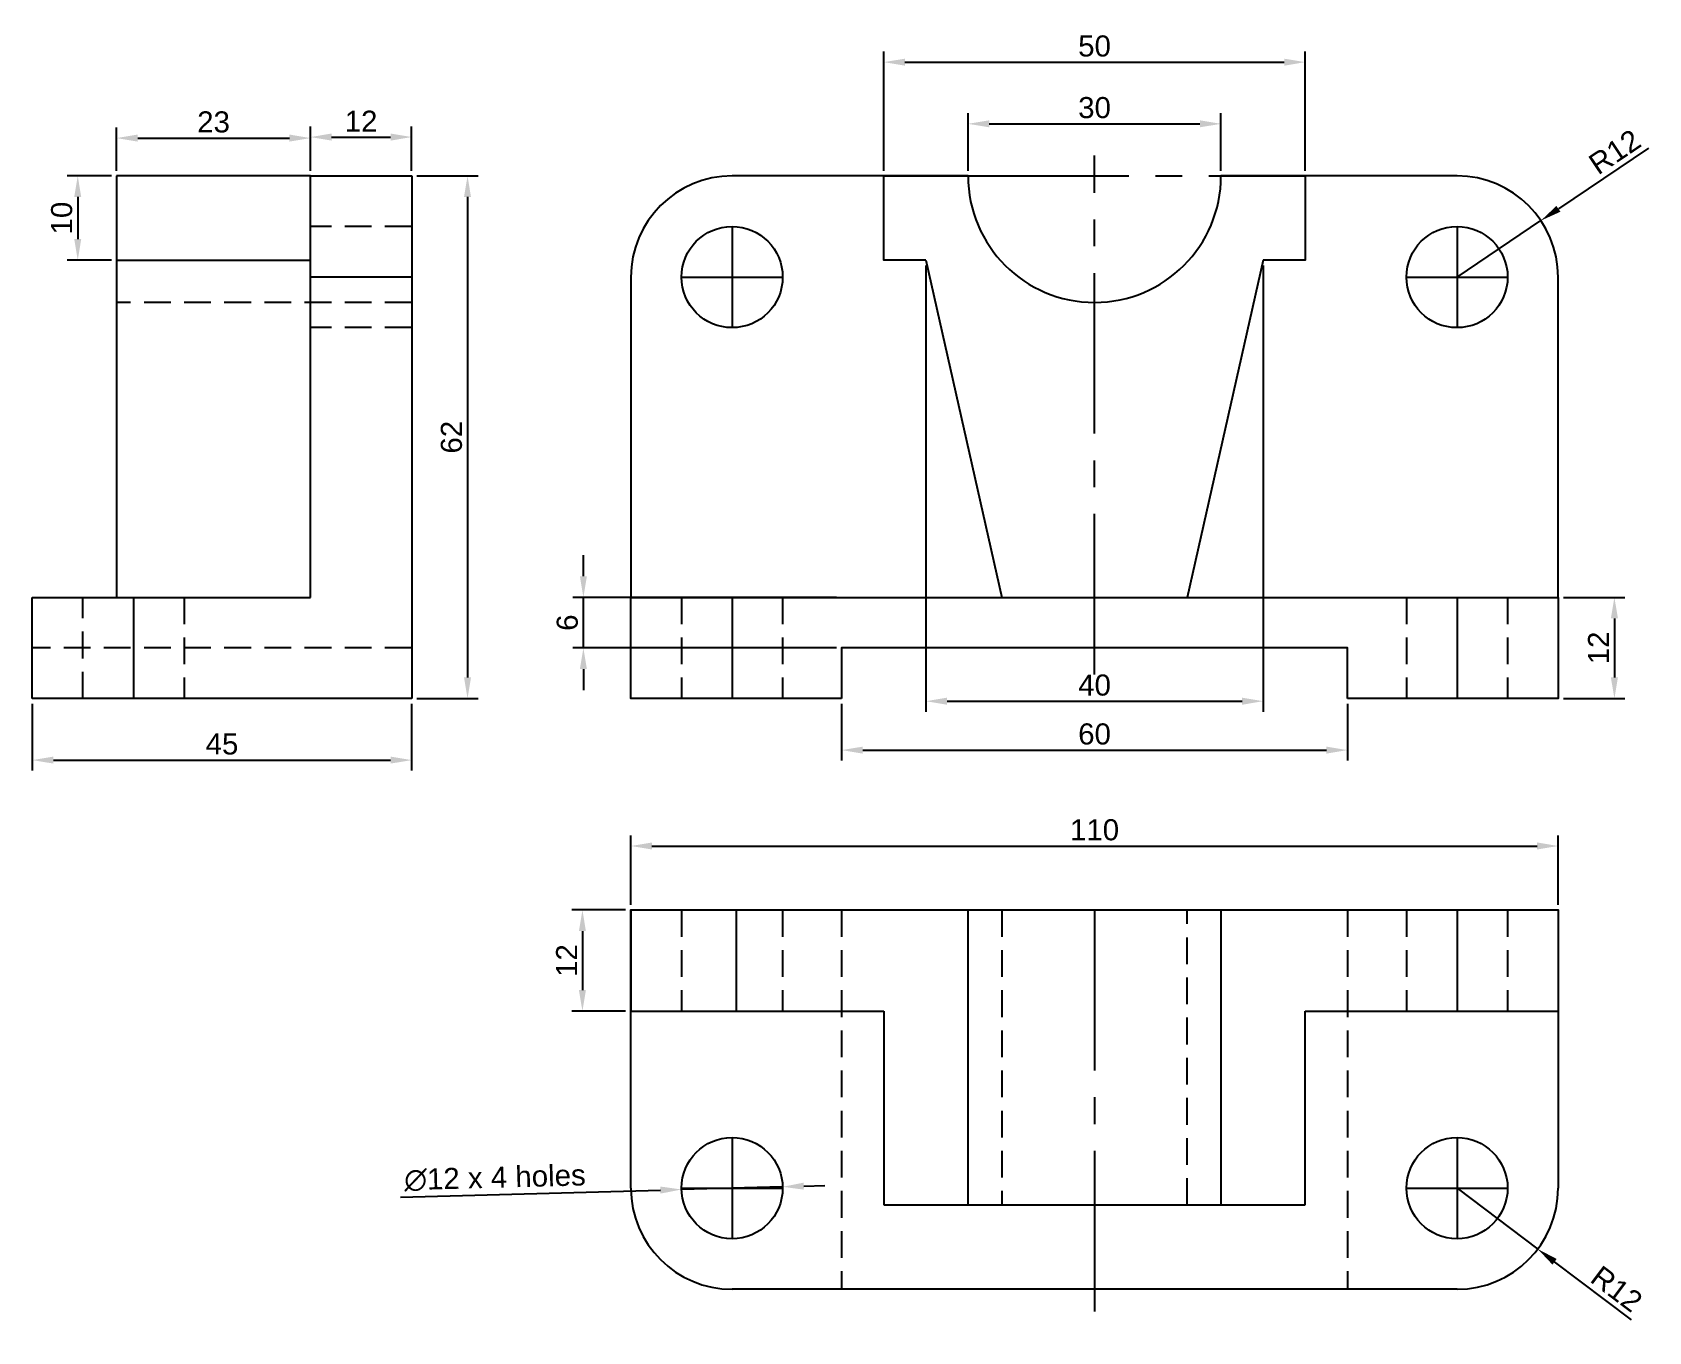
# Model space of a CAD drawing. Header units: millimetres. Extents: x 21353 to 21545, y 20460 to 20614.
import ezdxf

# ---------------------------------------------------------------- set-up
doc = ezdxf.new("R2010")
doc.units = ezdxf.units.MM
doc.linetypes.add('CENTER2', pattern=[28.575, 19.05, -3.175, 3.175, -3.175])
doc.linetypes.add('HIDDEN2', pattern=[4.7625, 3.175, -1.5875])
for name, color, linetype in [('Layer1', 4, 'CENTER2'), ('Layer2', 1, 'HIDDEN2'), ('Layer3', 2, 'Continuous')]:
    doc.layers.add(name, color=color, linetype=linetype)
doc.styles.get("Standard").update_dxf_attribs({"font": 'arial.ttf'})
doc.dimstyles.new('ISO-25', dxfattribs={"dimtxt": 2.5, "dimasz": 2.5, "dimexe": 1.25, "dimexo": 0.625, "dimtad": 1, "dimtxsty": 'Standard', "dimcen": 2.5, "dimadec": 0, "dimazin": 0, "dimtfac": 1, "dimtmove": 0, "dimatfit": 3, "dimfxl": 1, "dimarcsym": 0})

# ---------------------------------------------------------------- blocks, each defined once
blk = doc.blocks.new('*D1')
at = {"layer": 'Defpoints', "color": 0, "transparency": 16777216}
for p in [(21493.83, 20603.43), (21463.83, 20597.25), (21493.83, 20597.25)]:
    blk.add_point(p, dxfattribs=at)
at = {"layer": 'Layer3', "color": 0, "lineweight": -2, "transparency": 16777216}
for p, q in [((21463.83, 20597.87), (21463.83, 20604.68)), ((21466.33, 20603.43), (21491.33, 20603.43)), ((21493.83, 20597.87), (21493.83, 20604.68))]:
    blk.add_line(p, q, dxfattribs=at)
at = {"layer": 'Layer3', "color": 0, "transparency": 16777216}
for points in [[(21466.33, 20603.85), (21466.33, 20603.02), (21463.83, 20603.43)], [(21491.33, 20603.85), (21491.33, 20603.02), (21493.83, 20603.43)]]:
    blk.add_solid(points, dxfattribs=at)
at = {"layer": 'Layer3', "color": 0, "transparency": 16777216, "insert": (21478.83, 20605.34), "char_height": 2.5, "attachment_point": 5}
blk.add_mtext('30', dxfattribs=at)
blk = doc.blocks.new('*D2')
at = {"layer": 'Defpoints', "color": 0, "transparency": 16777216}
for p in [(21503.83, 20610.75), (21453.83, 20597.25), (21503.83, 20597.25)]:
    blk.add_point(p, dxfattribs=at)
at = {"layer": 'Layer3', "color": 0, "lineweight": -2, "transparency": 16777216}
for p, q in [((21453.83, 20597.87), (21453.83, 20612)), ((21456.33, 20610.75), (21501.33, 20610.75)), ((21503.83, 20597.87), (21503.83, 20612))]:
    blk.add_line(p, q, dxfattribs=at)
at = {"layer": 'Layer3', "color": 0, "transparency": 16777216}
for points in [[(21456.33, 20611.16), (21456.33, 20610.33), (21453.83, 20610.75)], [(21501.33, 20611.16), (21501.33, 20610.33), (21503.83, 20610.75)]]:
    blk.add_solid(points, dxfattribs=at)
at = {"layer": 'Layer3', "color": 0, "transparency": 16777216, "insert": (21478.83, 20612.65), "char_height": 2.5, "attachment_point": 5}
blk.add_mtext('50', dxfattribs=at)
blk = doc.blocks.new('*D3')
at = {"layer": 'Defpoints', "color": 0, "transparency": 16777216}
for p in [(21458.83, 20587.25), (21498.83, 20587.25), (21498.83, 20534.93)]:
    blk.add_point(p, dxfattribs=at)
at = {"layer": 'Layer3', "color": 0, "lineweight": -2, "transparency": 16777216}
for p, q in [((21458.83, 20586.62), (21458.83, 20533.68)), ((21498.83, 20586.62), (21498.83, 20533.68)), ((21461.33, 20534.93), (21496.33, 20534.93))]:
    blk.add_line(p, q, dxfattribs=at)
at = {"layer": 'Layer3', "color": 0, "transparency": 16777216}
for points in [[(21461.33, 20535.35), (21461.33, 20534.51), (21458.83, 20534.93)], [(21496.33, 20535.35), (21496.33, 20534.51), (21498.83, 20534.93)]]:
    blk.add_solid(points, dxfattribs=at)
at = {"layer": 'Layer3', "color": 0, "transparency": 16777216, "insert": (21478.83, 20536.83), "char_height": 2.5, "attachment_point": 5}
blk.add_mtext('40', dxfattribs=at)
blk = doc.blocks.new('*D4')
at = {"layer": 'Defpoints', "color": 0, "transparency": 16777216}
for p in [(21521.83, 20477.16), (21531.41, 20469.93)]:
    blk.add_point(p, dxfattribs=at)
at = {"layer": 'Layer3', "color": 0, "lineweight": -2, "transparency": 16777216}
for p, q in [((21521.83, 20477.16), (21531.41, 20469.93)), ((21542.51, 20461.54), (21533.4, 20468.42))]:
    blk.add_line(p, q, dxfattribs=at)
at = {"layer": 'Layer3', "color": 0, "transparency": 16777216}
blk.add_solid([(21533.65, 20468.76), (21533.15, 20468.09), (21531.41, 20469.93)], dxfattribs=at)
at = {"layer": 'Layer3', "color": 0, "transparency": 16777216, "insert": (21540.77, 20465.21), "char_height": 2.5, "attachment_point": 5, "rotation": 322.9479}
blk.add_mtext('R12', dxfattribs=at)
blk = doc.blocks.new('*D5')
at = {"layer": 'Defpoints', "color": 0, "transparency": 16777216}
for p in [(21429.83, 20477), (21441.83, 20477.32)]:
    blk.add_point(p, dxfattribs=at)
at = {"layer": 'Layer3', "color": 0, "lineweight": -2, "transparency": 16777216}
for p, q in [((21396.5, 20476.09), (21427.33, 20476.93)), ((21441.83, 20477.32), (21429.83, 20477)), ((21444.33, 20477.39), (21446.83, 20477.46))]:
    blk.add_line(p, q, dxfattribs=at)
at = {"layer": 'Layer3', "color": 0, "transparency": 16777216}
for points in [[(21427.32, 20477.35), (21427.34, 20476.51), (21429.83, 20477)], [(21444.31, 20477.81), (21444.34, 20476.98), (21441.83, 20477.32)]]:
    blk.add_solid(points, dxfattribs=at)
at = {"layer": 'Layer3', "color": 0, "transparency": 16777216, "insert": (21407.7, 20478.37), "char_height": 2.5, "attachment_point": 5, "rotation": 1.5572}
blk.add_mtext('∅12 x 4 holes', dxfattribs=at)
blk = doc.blocks.new('*D7')
at = {"layer": 'Defpoints', "color": 0, "transparency": 16777216}
for p in [(21448.83, 20535.25), (21508.83, 20535.25), (21508.83, 20529.13)]:
    blk.add_point(p, dxfattribs=at)
at = {"layer": 'Layer3', "color": 0, "lineweight": -2, "transparency": 16777216}
for p, q in [((21448.83, 20534.62), (21448.83, 20527.88)), ((21508.83, 20534.62), (21508.83, 20527.88)), ((21451.33, 20529.13), (21506.33, 20529.13))]:
    blk.add_line(p, q, dxfattribs=at)
at = {"layer": 'Layer3', "color": 0, "transparency": 16777216}
for points in [[(21451.33, 20529.54), (21451.33, 20528.71), (21448.83, 20529.13)], [(21506.33, 20529.54), (21506.33, 20528.71), (21508.83, 20529.13)]]:
    blk.add_solid(points, dxfattribs=at)
at = {"layer": 'Layer3', "color": 0, "transparency": 16777216, "insert": (21478.83, 20531.03), "char_height": 2.5, "attachment_point": 5}
blk.add_mtext('60', dxfattribs=at)
blk = doc.blocks.new('*D8')
at = {"layer": 'Defpoints', "color": 0, "transparency": 16777216}
for p in [(21533.83, 20517.75), (21423.83, 20510.16), (21533.83, 20510.16)]:
    blk.add_point(p, dxfattribs=at)
at = {"layer": 'Layer3', "color": 0, "lineweight": -2, "transparency": 16777216}
for p, q in [((21423.83, 20510.79), (21423.83, 20519)), ((21533.83, 20510.79), (21533.83, 20519)), ((21426.33, 20517.75), (21531.33, 20517.75))]:
    blk.add_line(p, q, dxfattribs=at)
at = {"layer": 'Layer3', "color": 0, "transparency": 16777216}
for points in [[(21426.33, 20518.17), (21426.33, 20517.34), (21423.83, 20517.75)], [(21531.33, 20518.17), (21531.33, 20517.34), (21533.83, 20517.75)]]:
    blk.add_solid(points, dxfattribs=at)
at = {"layer": 'Layer3', "color": 0, "transparency": 16777216, "insert": (21478.83, 20519.66), "char_height": 2.5, "attachment_point": 5}
blk.add_mtext('110', dxfattribs=at)
blk = doc.blocks.new('*D9')
at = {"layer": 'Defpoints', "color": 0, "transparency": 16777216}
for p in [(21352.82, 20535.25), (21397.82, 20535.25), (21397.82, 20527.94)]:
    blk.add_point(p, dxfattribs=at)
at = {"layer": 'Layer3', "color": 0, "lineweight": -2, "transparency": 16777216}
for p, q in [((21352.82, 20534.62), (21352.82, 20526.69)), ((21397.82, 20534.62), (21397.82, 20526.69)), ((21355.32, 20527.94), (21395.32, 20527.94))]:
    blk.add_line(p, q, dxfattribs=at)
at = {"layer": 'Layer3', "color": 0, "transparency": 16777216}
for points in [[(21355.32, 20528.36), (21355.32, 20527.53), (21352.82, 20527.94)], [(21395.32, 20528.36), (21395.32, 20527.53), (21397.82, 20527.94)]]:
    blk.add_solid(points, dxfattribs=at)
at = {"layer": 'Layer3', "color": 0, "transparency": 16777216, "insert": (21375.32, 20529.84), "char_height": 2.5, "attachment_point": 5}
blk.add_mtext('45', dxfattribs=at)
blk = doc.blocks.new('*D10')
at = {"layer": 'Defpoints', "color": 0, "transparency": 16777216}
for p in [(21533.83, 20547.25), (21533.83, 20535.25), (21540.5, 20535.25)]:
    blk.add_point(p, dxfattribs=at)
at = {"layer": 'Layer3', "color": 0, "lineweight": -2, "transparency": 16777216}
for p, q in [((21534.45, 20547.25), (21541.75, 20547.25)), ((21540.5, 20544.75), (21540.5, 20537.75)), ((21534.45, 20535.25), (21541.75, 20535.25))]:
    blk.add_line(p, q, dxfattribs=at)
at = {"layer": 'Layer3', "color": 0, "transparency": 16777216}
for points in [[(21540.08, 20544.75), (21540.92, 20544.75), (21540.5, 20547.25)], [(21540.08, 20537.75), (21540.92, 20537.75), (21540.5, 20535.25)]]:
    blk.add_solid(points, dxfattribs=at)
at = {"layer": 'Layer3', "color": 0, "transparency": 16777216, "insert": (21538.62, 20541.25), "char_height": 2.5, "attachment_point": 5, "rotation": 90}
blk.add_mtext('12', dxfattribs=at)
blk = doc.blocks.new('*D11')
at = {"layer": 'Defpoints', "color": 0, "transparency": 16777216}
for p in [(21423.83, 20510.16), (21418.08, 20498.16), (21423.83, 20498.16)]:
    blk.add_point(p, dxfattribs=at)
at = {"layer": 'Layer3', "color": 0, "lineweight": -2, "transparency": 16777216}
for p, q in [((21423.2, 20510.16), (21416.83, 20510.16)), ((21418.08, 20507.66), (21418.08, 20500.66)), ((21423.2, 20498.16), (21416.83, 20498.16))]:
    blk.add_line(p, q, dxfattribs=at)
at = {"layer": 'Layer3', "color": 0, "transparency": 16777216}
for points in [[(21417.66, 20507.66), (21418.49, 20507.66), (21418.08, 20510.16)], [(21417.66, 20500.66), (21418.49, 20500.66), (21418.08, 20498.16)]]:
    blk.add_solid(points, dxfattribs=at)
at = {"layer": 'Layer3', "color": 0, "transparency": 16777216, "insert": (21416.2, 20504.16), "char_height": 2.5, "attachment_point": 5, "rotation": 90}
blk.add_mtext('12', dxfattribs=at)
blk = doc.blocks.new('*D12')
at = {"layer": 'Defpoints', "color": 0, "transparency": 16777216}
for p in [(21397.82, 20597.25), (21397.82, 20535.25), (21404.45, 20535.25)]:
    blk.add_point(p, dxfattribs=at)
at = {"layer": 'Layer3', "color": 0, "lineweight": -2, "transparency": 16777216}
for p, q in [((21398.45, 20597.25), (21405.7, 20597.25)), ((21404.45, 20594.75), (21404.45, 20537.75)), ((21398.45, 20535.25), (21405.7, 20535.25))]:
    blk.add_line(p, q, dxfattribs=at)
at = {"layer": 'Layer3', "color": 0, "transparency": 16777216}
for points in [[(21404.03, 20594.75), (21404.86, 20594.75), (21404.45, 20597.25)], [(21404.03, 20537.75), (21404.86, 20537.75), (21404.45, 20535.25)]]:
    blk.add_solid(points, dxfattribs=at)
at = {"layer": 'Layer3', "color": 0, "transparency": 16777216, "insert": (21402.55, 20566.25), "char_height": 2.5, "attachment_point": 5, "rotation": 90}
blk.add_mtext('62', dxfattribs=at)
blk = doc.blocks.new('*D13')
at = {"layer": 'Defpoints', "color": 0, "transparency": 16777216}
for p in [(21385.82, 20601.74), (21362.82, 20597.25), (21385.82, 20597.25)]:
    blk.add_point(p, dxfattribs=at)
at = {"layer": 'Layer3', "color": 0, "lineweight": -2, "transparency": 16777216}
for p, q in [((21362.82, 20597.87), (21362.82, 20602.99)), ((21385.82, 20597.87), (21385.82, 20602.99)), ((21365.32, 20601.74), (21383.32, 20601.74))]:
    blk.add_line(p, q, dxfattribs=at)
at = {"layer": 'Layer3', "color": 0, "transparency": 16777216}
for points in [[(21365.32, 20602.16), (21365.32, 20601.32), (21362.82, 20601.74)], [(21383.32, 20602.16), (21383.32, 20601.32), (21385.82, 20601.74)]]:
    blk.add_solid(points, dxfattribs=at)
at = {"layer": 'Layer3', "color": 0, "transparency": 16777216, "insert": (21374.32, 20603.64), "char_height": 2.5, "attachment_point": 5}
blk.add_mtext('23', dxfattribs=at)
blk = doc.blocks.new('*D14')
at = {"layer": 'Defpoints', "color": 0, "transparency": 16777216}
for p in [(21397.82, 20601.86), (21385.82, 20597.25), (21397.82, 20597.25)]:
    blk.add_point(p, dxfattribs=at)
at = {"layer": 'Layer3', "color": 0, "lineweight": -2, "transparency": 16777216}
for p, q in [((21385.82, 20597.87), (21385.82, 20603.11)), ((21397.82, 20597.87), (21397.82, 20603.11)), ((21388.32, 20601.86), (21395.32, 20601.86))]:
    blk.add_line(p, q, dxfattribs=at)
at = {"layer": 'Layer3', "color": 0, "transparency": 16777216}
for points in [[(21388.32, 20602.28), (21388.32, 20601.44), (21385.82, 20601.86)], [(21395.32, 20602.28), (21395.32, 20601.44), (21397.82, 20601.86)]]:
    blk.add_solid(points, dxfattribs=at)
at = {"layer": 'Layer3', "color": 0, "transparency": 16777216, "insert": (21391.82, 20603.74), "char_height": 2.5, "attachment_point": 5}
blk.add_mtext('12', dxfattribs=at)
blk = doc.blocks.new('*D15')
at = {"layer": 'Defpoints', "color": 0, "transparency": 16777216}
for p in [(21418.19, 20547.25), (21448.83, 20547.25), (21448.83, 20541.25)]:
    blk.add_point(p, dxfattribs=at)
at = {"layer": 'Layer3', "color": 0, "lineweight": -2, "transparency": 16777216}
for p, q in [((21418.19, 20549.75), (21418.19, 20552.25)), ((21448.2, 20547.25), (21416.94, 20547.25)), ((21418.19, 20541.25), (21418.19, 20547.25)), ((21448.2, 20541.25), (21416.94, 20541.25)), ((21418.19, 20538.75), (21418.19, 20536.25))]:
    blk.add_line(p, q, dxfattribs=at)
at = {"layer": 'Layer3', "color": 0, "transparency": 16777216}
for points in [[(21417.78, 20549.75), (21418.61, 20549.75), (21418.19, 20547.25)], [(21417.78, 20538.75), (21418.61, 20538.75), (21418.19, 20541.25)]]:
    blk.add_solid(points, dxfattribs=at)
at = {"layer": 'Layer3', "color": 0, "transparency": 16777216, "insert": (21416.29, 20544.25), "char_height": 2.5, "attachment_point": 5, "rotation": 90}
blk.add_mtext('6', dxfattribs=at)
blk = doc.blocks.new('*D16')
at = {"layer": 'Defpoints', "color": 0, "transparency": 16777216}
for p in [(21362.82, 20597.25), (21358.21, 20587.25), (21362.82, 20587.25)]:
    blk.add_point(p, dxfattribs=at)
at = {"layer": 'Layer3', "color": 0, "lineweight": -2, "transparency": 16777216}
for p, q in [((21362.2, 20597.25), (21356.96, 20597.25)), ((21358.21, 20594.75), (21358.21, 20589.75)), ((21362.2, 20587.25), (21356.96, 20587.25))]:
    blk.add_line(p, q, dxfattribs=at)
at = {"layer": 'Layer3', "color": 0, "transparency": 16777216}
for points in [[(21357.79, 20594.75), (21358.62, 20594.75), (21358.21, 20597.25)], [(21357.79, 20589.75), (21358.62, 20589.75), (21358.21, 20587.25)]]:
    blk.add_solid(points, dxfattribs=at)
at = {"layer": 'Layer3', "color": 0, "transparency": 16777216, "insert": (21356.31, 20592.25), "char_height": 2.5, "attachment_point": 5, "rotation": 90}
blk.add_mtext('10', dxfattribs=at)
blk = doc.blocks.new('*D17')
at = {"layer": 'Defpoints', "color": 0, "transparency": 16777216}
for p in [(21531.78, 20591.95), (21521.83, 20585.25)]:
    blk.add_point(p, dxfattribs=at)
at = {"layer": 'Layer3', "color": 0, "lineweight": -2, "transparency": 16777216}
for p, q in [((21544.56, 20600.56), (21533.86, 20593.35)), ((21521.83, 20585.25), (21531.78, 20591.95))]:
    blk.add_line(p, q, dxfattribs=at)
at = {"layer": 'Layer3', "color": 0, "transparency": 16777216}
blk.add_solid([(21533.62, 20593.69), (21534.09, 20593), (21531.78, 20591.95)], dxfattribs=at)
at = {"layer": 'Layer3', "color": 0, "transparency": 16777216, "insert": (21540.53, 20600.11), "char_height": 2.5, "attachment_point": 5, "rotation": 33.9596}
blk.add_mtext('R12', dxfattribs=at)

msp = doc.modelspace()

# ---------------------------------------------------------------- linework, layer by layer
for p, q in [((21385.821, 20597.248), (21362.821, 20597.248)), ((21362.821, 20597.248), (21362.821, 20587.248)), ((21385.821, 20547.248), (21385.821, 20597.248)), ((21385.821, 20597.248), (21397.821, 20597.248)), ((21397.821, 20597.248), (21397.821, 20535.248)), ((21397.821, 20597.248), (21397.821, 20535.248)), ((21463.829, 20597.248), (21453.829, 20597.248)), ((21362.821, 20587.248), (21362.821, 20547.248)), ((21362.821, 20587.248), (21385.821, 20587.248)), ((21458.829, 20587.248), (21467.829, 20547.248)), ((21498.829, 20587.248), (21489.829, 20547.248)), ((21352.821, 20535.248), (21352.821, 20547.248)), ((21352.821, 20547.248), (21385.821, 20547.248)), ((21397.821, 20535.248), (21352.821, 20535.248)), ((21423.829, 20510.161), (21423.829, 20498.161)), ((21463.829, 20475.161), (21463.829, 20510.161)), ((21493.829, 20510.161), (21493.829, 20475.161)), ((21423.829, 20498.161), (21453.829, 20498.161)), ((21453.829, 20498.161), (21453.829, 20475.161)), ((21503.829, 20475.161), (21503.829, 20498.161)), ((21503.829, 20498.161), (21533.829, 20498.161)), ((21453.829, 20475.161), (21503.829, 20475.161))]:
    msp.add_line(p, q)
for points in [[(21463.829, 20597.248), (21435.829, 20597.248)], [(21458.829, 20587.248), (21453.829, 20587.248), (21453.829, 20597.248), (21463.829, 20597.248)], [(21493.829, 20597.248), (21503.829, 20597.248), (21503.829, 20587.248), (21498.829, 20587.248)], [(21521.829, 20597.248), (21493.829, 20597.248)], [(21423.829, 20585.248), (21423.829, 20547.248), (21533.829, 20547.248), (21533.829, 20585.248)], [(21448.829, 20535.248), (21423.829, 20535.248), (21423.829, 20547.248), (21533.829, 20547.248), (21533.829, 20535.248), (21508.829, 20535.248)], [(21508.829, 20535.248), (21508.829, 20541.248), (21448.829, 20541.248), (21448.829, 20535.248)], [(21423.829, 20477.161), (21423.829, 20510.161), (21533.829, 20510.161), (21533.829, 20477.161)], [(21521.829, 20465.161), (21435.829, 20465.161)]]:
    msp.add_lwpolyline(points)
for centre in [(21435.829, 20585.248), (21521.829, 20585.248), (21435.829, 20477.161), (21521.829, 20477.161)]:
    msp.add_circle(centre, 6)
for centre, radius, start, end in [((21435.829, 20585.248), 12, 90, 180), ((21478.829, 20597.248), 15, 180, 0), ((21521.829, 20585.248), 12, 0, 90), ((21435.829, 20477.161), 12, 180, 270), ((21521.829, 20477.161), 12, 270, 0)]:
    msp.add_arc(centre, radius, start, end)
at = {"layer": 'Layer1'}
for p, q in [((21478.829, 20538.107), (21478.829, 20599.683)), ((21463.829, 20597.248), (21493.829, 20597.248)), ((21435.829, 20591.248), (21435.829, 20579.248)), ((21521.829, 20591.248), (21521.829, 20579.248)), ((21397.821, 20585.248), (21385.821, 20585.248)), ((21429.829, 20585.248), (21441.829, 20585.248)), ((21515.829, 20585.248), (21527.829, 20585.248)), ((21364.821, 20547.248), (21364.821, 20535.248)), ((21435.829, 20547.248), (21435.829, 20535.248)), ((21521.829, 20547.248), (21521.829, 20535.248)), ((21436.329, 20510.161), (21436.329, 20498.161)), ((21478.829, 20510.161), (21478.829, 20460.131)), ((21521.829, 20510.161), (21521.829, 20498.161)), ((21435.829, 20483.161), (21435.829, 20471.161)), ((21521.829, 20483.161), (21521.829, 20471.161)), ((21429.829, 20477.161), (21441.829, 20477.161)), ((21515.829, 20477.161), (21527.829, 20477.161))]:
    msp.add_line(p, q, dxfattribs=at)
at = {"layer": 'Layer2'}
for p, q in [((21397.821, 20591.248), (21385.821, 20591.248)), ((21397.821, 20582.248), (21362.821, 20582.248)), ((21397.821, 20579.248), (21385.821, 20579.248)), ((21358.821, 20535.248), (21358.821, 20547.248)), ((21370.821, 20547.248), (21370.821, 20535.248)), ((21429.829, 20547.248), (21429.829, 20535.248)), ((21441.829, 20547.248), (21441.829, 20535.248)), ((21515.829, 20547.248), (21515.829, 20535.248)), ((21527.829, 20547.248), (21527.829, 20535.248)), ((21397.821, 20541.248), (21352.821, 20541.248)), ((21429.829, 20510.161), (21429.829, 20498.161)), ((21441.829, 20510.161), (21441.829, 20498.161)), ((21448.829, 20510.161), (21448.829, 20465.161)), ((21467.829, 20510.161), (21467.829, 20475.161)), ((21489.829, 20475.161), (21489.829, 20510.161)), ((21508.829, 20510.161), (21508.829, 20465.161)), ((21515.829, 20510.161), (21515.829, 20498.161)), ((21527.829, 20510.161), (21527.829, 20498.161))]:
    msp.add_line(p, q, dxfattribs=at)

# ---------------------------------------------------------------- dimensions: what is measured, and where the dimension line sits
at = {"layer": 'Layer3'}
for base, p1, p2, picture, middle in [((21503.829, 20610.745), (21453.829, 20597.248), (21503.829, 20597.248), '*D2', (21478.829, 20612.646)), ((21493.829, 20603.433), (21463.829, 20597.248), (21493.829, 20597.248), '*D1', (21478.829, 20605.335)), ((21385.821, 20601.742), (21362.821, 20597.248), (21385.821, 20597.248), '*D13', (21374.321, 20603.644)), ((21397.821, 20601.86), (21385.821, 20597.248), (21397.821, 20597.248), '*D14', (21391.821, 20603.74)), ((21498.829, 20534.929), (21458.829, 20587.248), (21498.829, 20587.248), '*D3', (21478.829, 20536.831)), ((21397.821, 20527.942), (21352.821, 20535.248), (21397.821, 20535.248), '*D9', (21375.321, 20529.839)), ((21508.829, 20529.127), (21448.829, 20535.248), (21508.829, 20535.248), '*D7', (21478.829, 20531.028))]:
    dim = msp.add_linear_dim(base=base, p1=p1, p2=p2, dimstyle='ISO-25', dxfattribs=at)
    dim.commit()
    dim.dimension.update_dxf_attribs({"geometry": picture, "text_midpoint": middle})
for center, mpoint, picture, middle in [((21521.829, 20585.248), (21531.782, 20591.951), '*D17', (21541.579, 20598.549)), ((21521.829, 20477.161), (21531.406, 20469.93), '*D4', (21539.642, 20463.713))]:
    dim = msp.add_radius_dim(center=center, mpoint=mpoint, dimstyle='ISO-25', dxfattribs=at)
    dim.commit()
    dim.dimension.update_dxf_attribs({"geometry": picture, "text_midpoint": middle, "dimtype": 164})
for base, p1, p2, picture, middle in [((21358.207, 20587.248), (21362.821, 20597.248), (21362.821, 20587.248), '*D16', (21356.306, 20592.248)), ((21404.447, 20535.248), (21397.821, 20597.248), (21397.821, 20535.248), '*D12', (21402.545, 20566.248)), ((21418.194, 20547.248), (21448.829, 20541.248), (21448.829, 20547.248), '*D15', (21416.293, 20544.248)), ((21540.5, 20535.248), (21533.829, 20547.248), (21533.829, 20535.248), '*D10', (21538.62, 20541.248)), ((21418.076, 20498.161), (21423.829, 20510.161), (21423.829, 20498.161), '*D11', (21416.196, 20504.161))]:
    dim = msp.add_linear_dim(base=base, p1=p1, p2=p2, angle=90, dimstyle='ISO-25', dxfattribs=at)
    dim.commit()
    dim.dimension.update_dxf_attribs({"geometry": picture, "text_midpoint": middle})
dim = msp.add_linear_dim(base=(21533.829, 20517.755), p1=(21423.829, 20510.161), p2=(21533.829, 20510.161), dimstyle='ISO-25', dxfattribs=at)
dim.commit()
dim.dimension.update_dxf_attribs({"geometry": '*D8', "text_midpoint": (21478.829, 20517.755), "dimtype": 160})
dim = msp.add_diameter_dim_2p(p1=(21441.827, 20477.324), p2=(21429.832, 20476.998), text='<> x 4 holes', dimstyle='ISO-25', dxfattribs=at)
dim.commit()
dim.dimension.update_dxf_attribs({"geometry": '*D5', "text_midpoint": (21407.754, 20476.398), "dimtype": 163})

doc.saveas('drawing.dxf')
